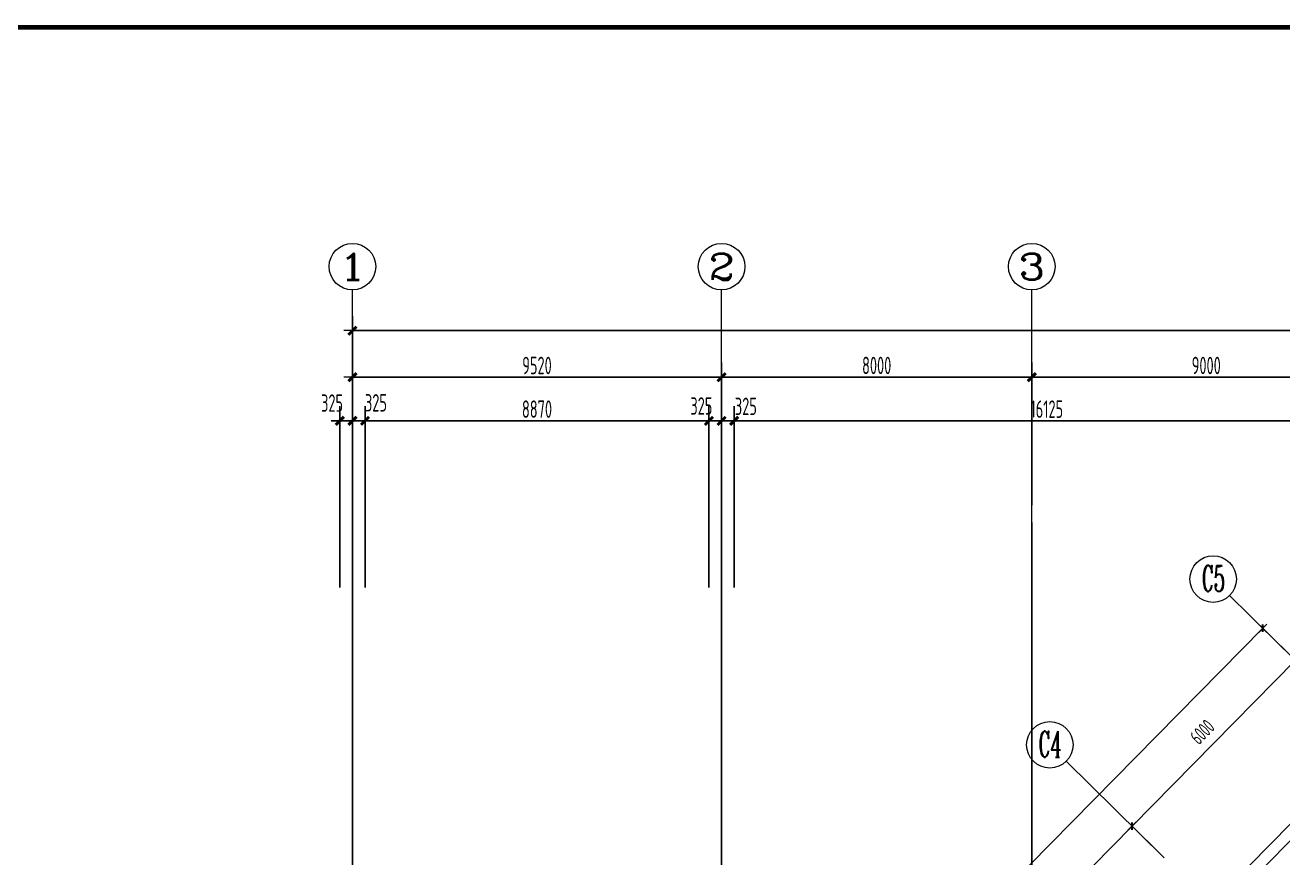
# Model space of a CAD drawing. Extents: x 1596194 to 1987057, y -212608 to 63160.
# Drawn here: x 1635070 to 1667505, y 41692 to 63160 of the extents above; entities that cross this region are included whole.
import ezdxf
from ezdxf.enums import TextEntityAlignment as Align

# ---------------------------------------------------------------- set-up
doc = ezdxf.new("R2010")
doc.units = 0
doc.header["$LTSCALE"] = 100
doc.header["$MEASUREMENT"] = 0
doc.layers.get('0').update_dxf_attribs({"linetype": 'CONTINUOUS'})
doc.layers.get('DEFPOINTS').update_dxf_attribs({"linetype": 'CONTINUOUS'})
doc.layers.add('AXIS', color=3, linetype='CONTINUOUS', lineweight=9)
for name, color, linetype in [('AXIS_TEXT', 7, 'CONTINUOUS'), ('DOTE', 251, 'CONTINUOUS'), ('PUB_DIM', 3, 'CONTINUOUS'), ('WALL', 2, 'CONTINUOUS')]:
    doc.layers.add(name, color=color, linetype=linetype)
doc.styles.add('_TCH_AXIS', font='COMPLEX.shx', dxfattribs={"width": 0.55})
doc.styles.add('COMPLEX', font='COMPLEX.shx')
doc.styles.add('DIM_FONT', font='SYSZ.shx', dxfattribs={"width": 0.7, "bigfont": 'SYFS.shx'})
doc.dimstyles.new('DIMN-200', dxfattribs={"dimtxt": 300, "dimasz": 1, "dimexe": 250, "dimexo": 0, "dimgap": 150, "dimtad": 1, "dimdec": 0, "dimdsep": 46, "dimtxsty": 'DIM_FONT', "dimblk": '_DIMX', "dimcen": 2.5, "dimclrd": 3, "dimclre": 3, "dimclrt": 7, "dimadec": 0, "dimazin": 0, "dimtfac": 1, "dimtdec": 0, "dimtix": 1, "dimtmove": 2, "dimatfit": 3, "dimldrblk": '_DIMX', "dimfxl": 0, "dimtolj": 1, "dimtzin": 0, "dimarcsym": 0})
doc.dimstyles.new('DIMN150', dxfattribs={"dimscale": 1.5, "dimtxt": 300, "dimasz": 1, "dimexe": 250, "dimexo": 300, "dimgap": 30, "dimtad": 1, "dimdec": 0, "dimzin": 0, "dimdsep": 46, "dimtxsty": 'DIM_FONT', "dimblk": 'ARCHTICK', "dimcen": 0.09, "dimclrt": 7, "dimazin": 2, "dimtfac": 1, "dimtdec": 0, "dimtix": 1, "dimtmove": 2, "dimatfit": 3, "dimldrblk": 'DOT', "dimfxl": 0, "dimtolj": 1, "dimtzin": 0, "dimarcsym": 0})

# ---------------------------------------------------------------- blocks, each defined once
blk = doc.blocks.new('_archtick')
blk.add_line((-150, 0), (150, 0))
at = {"const_width": 50}
blk.add_lwpolyline([(-70, -70), (70, 70)], dxfattribs=at)
blk = doc.blocks.new('*D330')
at = {"layer": 'DEFPOINTS', "color": 0}
for p in [(1670663, 42530), (1671417, 41786), (1667182, 38997)]:
    blk.add_point(p, dxfattribs=at)
at = {"layer": 'PUB_DIM', "color": 0, "lineweight": -2}
for p, q in [((1670983, 42214), (1671684, 41523)), ((1667936, 38253), (1671417, 41786)), ((1667502, 38681), (1668203, 37990))]:
    blk.add_line(p, q, dxfattribs=at)
at = {"layer": 'PUB_DIM', "color": 0, "lineweight": -2, "xscale": 1.5, "yscale": 1.5, "zscale": 1.5}
for p, rotation in [((1671417, 41786), 45.42128490432877), ((1667936, 38253), 225.4212849043288)]:
    blk.add_blockref('_archtick', p, dxfattribs=dict(at, rotation=rotation))
at = {"layer": 'PUB_DIM', "color": 7, "insert": (1669461, 40232), "char_height": 450, "attachment_point": 5, "rotation": 45.4213, "style": 'DIM_FONT'}
blk.add_mtext('\\A1;4960', dxfattribs=at)
blk = doc.blocks.new('_Dot')
at = {"color": 0, "linetype": 'ByBlock', "lineweight": -2}
blk.add_line((-0.5, 0), (-1, 0), dxfattribs=at)
at = {"color": 0, "linetype": 'ByBlock', "const_width": 0.5}
blk.add_lwpolyline([(-0.25, 0, 1), (0.25, 0, 1)], format="xyb", close=True, dxfattribs=at)
blk = doc.blocks.new('*D702')
at = {"layer": 'DEFPOINTS', "color": 0}
for p in [(1669480, 52958), (1653355, 48209), (1669480, 48209)]:
    blk.add_point(p, dxfattribs=at)
at = {"layer": 'PUB_DIM', "color": 0, "lineweight": -2}
for p, q in [((1653355, 48659), (1653355, 53333)), ((1669480, 48659), (1669480, 53333)), ((1653355, 52958), (1669480, 52958))]:
    blk.add_line(p, q, dxfattribs=at)
at = {"layer": 'PUB_DIM', "color": 0, "lineweight": -2, "xscale": 1.5, "yscale": 1.5, "zscale": 1.5, "rotation": 180}
blk.add_blockref('_archtick', (1653355, 52958), dxfattribs=at)
at = {"layer": 'PUB_DIM', "color": 0, "lineweight": -2, "xscale": 1.5, "yscale": 1.5, "zscale": 1.5}
blk.add_blockref('_archtick', (1669480, 52958), dxfattribs=at)
at = {"layer": 'PUB_DIM', "color": 7, "insert": (1661418, 53260), "char_height": 450, "attachment_point": 5, "style": 'DIM_FONT'}
blk.add_mtext('\\A1;16125', dxfattribs=at)
blk = doc.blocks.new('*D703')
at = {"layer": 'DEFPOINTS', "color": 0}
for p in [(1653355, 52958), (1653030, 48209), (1653355, 48209)]:
    blk.add_point(p, dxfattribs=at)
at = {"layer": 'PUB_DIM', "color": 0, "lineweight": -2}
for p, q in [((1653030, 48659), (1653030, 53333)), ((1653355, 48659), (1653355, 53333)), ((1653030, 52958), (1653355, 52958))]:
    blk.add_line(p, q, dxfattribs=at)
at = {"layer": 'PUB_DIM', "color": 0, "lineweight": -2, "xscale": 1.5, "yscale": 1.5, "zscale": 1.5, "rotation": 180}
blk.add_blockref('_archtick', (1653030, 52958), dxfattribs=at)
at = {"layer": 'PUB_DIM', "color": 0, "lineweight": -2, "xscale": 1.5, "yscale": 1.5, "zscale": 1.5}
blk.add_blockref('_archtick', (1653355, 52958), dxfattribs=at)
at = {"layer": 'PUB_DIM', "color": 7, "insert": (1653657, 53331), "char_height": 450, "attachment_point": 5, "style": 'DIM_FONT'}
blk.add_mtext('\\A1;325', dxfattribs=at)
blk = doc.blocks.new('*D704')
at = {"layer": 'DEFPOINTS', "color": 0}
for p in [(1653030, 52958), (1652705, 48209), (1653030, 48209)]:
    blk.add_point(p, dxfattribs=at)
at = {"layer": 'PUB_DIM', "color": 0, "lineweight": -2}
for p, q in [((1652705, 48659), (1652705, 53333)), ((1653030, 48659), (1653030, 53333)), ((1652705, 52958), (1653030, 52958))]:
    blk.add_line(p, q, dxfattribs=at)
at = {"layer": 'PUB_DIM', "color": 0, "lineweight": -2, "xscale": 1.5, "yscale": 1.5, "zscale": 1.5, "rotation": 180}
blk.add_blockref('_archtick', (1652705, 52958), dxfattribs=at)
at = {"layer": 'PUB_DIM', "color": 0, "lineweight": -2, "xscale": 1.5, "yscale": 1.5, "zscale": 1.5}
blk.add_blockref('_archtick', (1653030, 52958), dxfattribs=at)
at = {"layer": 'PUB_DIM', "color": 7, "insert": (1652509, 53341), "char_height": 450, "attachment_point": 5, "style": 'DIM_FONT'}
blk.add_mtext('\\A1;325', dxfattribs=at)
blk = doc.blocks.new('*D705')
at = {"layer": 'DEFPOINTS', "color": 0}
for p in [(1652705, 52958), (1643835, 48209), (1652705, 48209)]:
    blk.add_point(p, dxfattribs=at)
at = {"layer": 'PUB_DIM', "color": 0, "lineweight": -2}
for p, q in [((1643835, 48659), (1643835, 53333)), ((1652705, 48659), (1652705, 53333)), ((1643835, 52958), (1652705, 52958))]:
    blk.add_line(p, q, dxfattribs=at)
at = {"layer": 'PUB_DIM', "color": 0, "lineweight": -2, "xscale": 1.5, "yscale": 1.5, "zscale": 1.5, "rotation": 180}
blk.add_blockref('_archtick', (1643835, 52958), dxfattribs=at)
at = {"layer": 'PUB_DIM', "color": 0, "lineweight": -2, "xscale": 1.5, "yscale": 1.5, "zscale": 1.5}
blk.add_blockref('_archtick', (1652705, 52958), dxfattribs=at)
at = {"layer": 'PUB_DIM', "color": 7, "insert": (1648270, 53260), "char_height": 450, "attachment_point": 5, "style": 'DIM_FONT'}
blk.add_mtext('\\A1;8870', dxfattribs=at)
blk = doc.blocks.new('*D706')
at = {"layer": 'DEFPOINTS', "color": 0}
for p in [(1643835, 52958), (1643510, 48209), (1643835, 48209)]:
    blk.add_point(p, dxfattribs=at)
at = {"layer": 'PUB_DIM', "color": 0, "lineweight": -2}
for p, q in [((1643510, 48659), (1643510, 53333)), ((1643835, 48659), (1643835, 53333)), ((1643510, 52958), (1643835, 52958))]:
    blk.add_line(p, q, dxfattribs=at)
at = {"layer": 'PUB_DIM', "color": 0, "lineweight": -2, "xscale": 1.5, "yscale": 1.5, "zscale": 1.5, "rotation": 180}
blk.add_blockref('_archtick', (1643510, 52958), dxfattribs=at)
at = {"layer": 'PUB_DIM', "color": 0, "lineweight": -2, "xscale": 1.5, "yscale": 1.5, "zscale": 1.5}
blk.add_blockref('_archtick', (1643835, 52958), dxfattribs=at)
at = {"layer": 'PUB_DIM', "color": 7, "insert": (1644117, 53423), "char_height": 450, "attachment_point": 5, "style": 'DIM_FONT'}
blk.add_mtext('\\A1;325', dxfattribs=at)
blk = doc.blocks.new('*D707')
at = {"layer": 'DEFPOINTS', "color": 0}
for p in [(1643510, 52958), (1643185, 48209), (1643510, 48209)]:
    blk.add_point(p, dxfattribs=at)
at = {"layer": 'PUB_DIM', "color": 0, "lineweight": -2}
for p, q in [((1643185, 48659), (1643185, 53333)), ((1643510, 48659), (1643510, 53333)), ((1643185, 52958), (1643510, 52958))]:
    blk.add_line(p, q, dxfattribs=at)
at = {"layer": 'PUB_DIM', "color": 0, "lineweight": -2, "xscale": 1.5, "yscale": 1.5, "zscale": 1.5, "rotation": 180}
blk.add_blockref('_archtick', (1643185, 52958), dxfattribs=at)
at = {"layer": 'PUB_DIM', "color": 0, "lineweight": -2, "xscale": 1.5, "yscale": 1.5, "zscale": 1.5}
blk.add_blockref('_archtick', (1643510, 52958), dxfattribs=at)
at = {"layer": 'PUB_DIM', "color": 7, "insert": (1642985, 53416), "char_height": 450, "attachment_point": 5, "style": 'DIM_FONT'}
blk.add_mtext('\\A1;325', dxfattribs=at)
blk = doc.blocks.new('_AXISO')
blk.add_circle((0, 0), 0.5)
at = {"layer": 'AXIS_TEXT', "style": 'COMPLEX', "width": 1.041667}
blk.add_attdef('A', text='', height=0.56, dxfattribs=at).set_placement((-0.25, -0.28), (0.25, -0.28), align=Align.FIT)
blk = doc.blocks.new('*D1382')
at = {"layer": 'AXIS', "color": 0, "lineweight": -2}
for p, q in [((1643510, 50784), (1643510, 54459)), ((1653030, 50784), (1653030, 54459)), ((1643510, 54084), (1653030, 54084))]:
    blk.add_line(p, q, dxfattribs=at)
at = {"layer": 'DEFPOINTS', "color": 0}
for p in [(1653030, 54084), (1643510, 50334), (1653030, 50334)]:
    blk.add_point(p, dxfattribs=at)
at = {"layer": 'AXIS', "color": 0, "lineweight": -2, "xscale": 1.5, "yscale": 1.5, "zscale": 1.5, "rotation": 180}
blk.add_blockref('_archtick', (1643510, 54084), dxfattribs=at)
at = {"layer": 'AXIS', "color": 0, "lineweight": -2, "xscale": 1.5, "yscale": 1.5, "zscale": 1.5}
blk.add_blockref('_archtick', (1653030, 54084), dxfattribs=at)
at = {"layer": 'AXIS', "color": 7, "insert": (1648270, 54386), "char_height": 450, "attachment_point": 5, "style": 'DIM_FONT'}
blk.add_mtext('\\A1;9520', dxfattribs=at)
blk = doc.blocks.new('*D1383')
at = {"layer": 'AXIS', "color": 0, "lineweight": -2}
for p, q in [((1653030, 50784), (1653030, 54459)), ((1661030, 50784), (1661030, 54459)), ((1653030, 54084), (1661030, 54084))]:
    blk.add_line(p, q, dxfattribs=at)
at = {"layer": 'DEFPOINTS', "color": 0}
for p in [(1661030, 54084), (1653030, 50334), (1661030, 50334)]:
    blk.add_point(p, dxfattribs=at)
at = {"layer": 'AXIS', "color": 0, "lineweight": -2, "xscale": 1.5, "yscale": 1.5, "zscale": 1.5, "rotation": 180}
blk.add_blockref('_archtick', (1653030, 54084), dxfattribs=at)
at = {"layer": 'AXIS', "color": 0, "lineweight": -2, "xscale": 1.5, "yscale": 1.5, "zscale": 1.5}
blk.add_blockref('_archtick', (1661030, 54084), dxfattribs=at)
at = {"layer": 'AXIS', "color": 7, "insert": (1657030, 54386), "char_height": 450, "attachment_point": 5, "style": 'DIM_FONT'}
blk.add_mtext('\\A1;8000', dxfattribs=at)
blk = doc.blocks.new('*D1384')
at = {"layer": 'AXIS', "color": 0, "lineweight": -2}
for p, q in [((1661030, 50784), (1661030, 54459)), ((1670030, 50784), (1670030, 54459)), ((1661030, 54084), (1670030, 54084))]:
    blk.add_line(p, q, dxfattribs=at)
at = {"layer": 'DEFPOINTS', "color": 0}
for p in [(1670030, 54084), (1661030, 50334), (1670030, 50334)]:
    blk.add_point(p, dxfattribs=at)
at = {"layer": 'AXIS', "color": 0, "lineweight": -2, "xscale": 1.5, "yscale": 1.5, "zscale": 1.5, "rotation": 180}
blk.add_blockref('_archtick', (1661030, 54084), dxfattribs=at)
at = {"layer": 'AXIS', "color": 0, "lineweight": -2, "xscale": 1.5, "yscale": 1.5, "zscale": 1.5}
blk.add_blockref('_archtick', (1670030, 54084), dxfattribs=at)
at = {"layer": 'AXIS', "color": 7, "insert": (1665530, 54386), "char_height": 450, "attachment_point": 5, "style": 'DIM_FONT'}
blk.add_mtext('\\A1;9000', dxfattribs=at)
blk = doc.blocks.new('*D1400')
at = {"layer": 'AXIS', "color": 0, "lineweight": -2}
for p, q in [((1643510, 50784), (1643510, 55659)), ((1792430, 50784), (1792430, 55659)), ((1643510, 55284), (1792430, 55284))]:
    blk.add_line(p, q, dxfattribs=at)
at = {"layer": 'DEFPOINTS', "color": 0}
for p in [(1792430, 55284), (1643510, 50334), (1792430, 50334)]:
    blk.add_point(p, dxfattribs=at)
at = {"layer": 'AXIS', "color": 0, "lineweight": -2, "xscale": 1.5, "yscale": 1.5, "zscale": 1.5, "rotation": 180}
blk.add_blockref('_archtick', (1643510, 55284), dxfattribs=at)
at = {"layer": 'AXIS', "color": 0, "lineweight": -2, "xscale": 1.5, "yscale": 1.5, "zscale": 1.5}
blk.add_blockref('_archtick', (1792430, 55284), dxfattribs=at)
at = {"layer": 'AXIS', "color": 7, "insert": (1717970, 55586), "char_height": 450, "attachment_point": 5, "style": 'DIM_FONT'}
blk.add_mtext('\\A1;148920', dxfattribs=at)
blk = doc.blocks.new('_DIMX')
blk.add_line((-150, 0), (150, 0))
at = {"const_width": 50}
blk.add_lwpolyline([(-70, -70), (70, 70)], dxfattribs=at)
blk = doc.blocks.new('*D20')
at = {"layer": 'AXIS', "color": 3, "lineweight": -2}
for p, q in [((1667826, 46783), (1663616, 42511)), ((1668658, 45966), (1667720, 46889)), ((1664446, 41692), (1663509, 42616))]:
    blk.add_line(p, q, dxfattribs=at)
at = {"layer": 'DEFPOINTS', "color": 0}
for p in [(1668658, 45966), (1663616, 42510), (1664446, 41692)]:
    blk.add_point(p, dxfattribs=at)
at = {"layer": 'AXIS', "color": 3, "lineweight": -2}
for p, rotation in [((1667827, 46784), 45.42128490417022), ((1663616, 42510), 225.4212849041702)]:
    blk.add_blockref('_DIMX', p, dxfattribs=dict(at, rotation=rotation))
at = {"layer": 'AXIS', "color": 7, "insert": (1665426, 44938), "char_height": 375, "attachment_point": 5, "rotation": 45.4213, "style": 'DIM_FONT'}
blk.add_mtext('\\A1;6000', dxfattribs=at)
blk = doc.blocks.new('*D19')
at = {"layer": 'AXIS', "color": 3, "lineweight": -2}
for p, q in [((1668658, 45966), (1666881, 47717)), ((1666987, 47611), (1648039, 28382)), ((1649708, 26735), (1647931, 28487))]:
    blk.add_line(p, q, dxfattribs=at)
at = {"layer": 'DEFPOINTS', "color": 0}
for p in [(1668658, 45966), (1648038, 28381), (1649708, 26735)]:
    blk.add_point(p, dxfattribs=at)
at = {"layer": 'AXIS', "color": 3, "lineweight": -2}
for p, rotation in [((1666987, 47611), 45.42128490416862), ((1648038, 28381), 225.4212849041686)]:
    blk.add_blockref('_DIMX', p, dxfattribs=dict(at, rotation=rotation))
at = {"layer": 'AXIS', "color": 7, "insert": (1657218, 38287), "char_height": 375, "attachment_point": 5, "rotation": 45.4213, "style": 'DIM_FONT'}
blk.add_mtext('\\A1;26998', dxfattribs=at)
blk = doc.blocks.new('*D18')
at = {"layer": 'AXIS', "color": 3, "lineweight": -2}
for p, q in [((1663615, 42510), (1660037, 38878)), ((1664446, 41692), (1663509, 42616)), ((1660867, 38059), (1659929, 38983))]:
    blk.add_line(p, q, dxfattribs=at)
at = {"layer": 'DEFPOINTS', "color": 0}
for p in [(1664446, 41692), (1660036, 38878), (1660867, 38059)]:
    blk.add_point(p, dxfattribs=at)
at = {"layer": 'AXIS', "color": 3, "lineweight": -2}
for p, rotation in [((1663616, 42510), 45.42128490416685), ((1660036, 38878), 225.4212849041669)]:
    blk.add_blockref('_DIMX', p, dxfattribs=dict(at, rotation=rotation))
at = {"layer": 'AXIS', "color": 7, "insert": (1661531, 40985), "char_height": 375, "attachment_point": 5, "rotation": 45.4213, "style": 'DIM_FONT'}
blk.add_mtext('\\A1;5100', dxfattribs=at)

msp = doc.modelspace()

# ---------------------------------------------------------------- linework, layer by layer
at = {"color": 50, "linetype": 'Continuous', "const_width": 120}
msp.add_lwpolyline([(1814653.98, -58400.234), (1596253.98, -58400.234), (1596253.98, 63099.766), (1814653.98, 63099.766)], close=True, dxfattribs=at)
at = {"layer": 'AXIS'}
for p, q in [((1643510.206, 50334.236), (1643510.206, 56334.236)), ((1653030.206, 50334.236), (1653030.206, 56334.236)), ((1661030.206, 50334.236), (1661030.206, 56334.236)), ((1668657.657, 45965.563), (1666132.319, 48454.035)), ((1664446.326, 41691.842), (1661920.988, 44180.314))]:
    msp.add_line(p, q, dxfattribs=at)
for centre in [(1665708.055, 48878.299), (1661496.724, 44604.578)]:
    msp.add_circle(centre, 600, dxfattribs=at)
at = {"layer": 'DOTE'}
for p, q in [((1677813.148, 52407.236), (1642155.981, 16221.814)), ((1643510.206, 50334.236), (1643510.206, -36126.938)), ((1653030.206, 50334.236), (1653030.206, -36126.938)), ((1661030.206, 50334.236), (1661030.206, -36126.938))]:
    msp.add_line(p, q, dxfattribs=at)
at = {"layer": 'WALL'}
for p, q in [((1665867.78, 40712.318), (1670079.111, 44986.039)), ((1666081.466, 40501.751), (1670082.23, 44561.786))]:
    msp.add_line(p, q, dxfattribs=at)

# ---------------------------------------------------------------- block references
at = {"layer": 'AXIS'}
ref = msp.add_blockref('_AXISO', (1643510.206, 56934.236), dxfattribs=dict(at, xscale=1200, yscale=1200, zscale=1200))
ref.add_attrib('A', '1', dxfattribs={"layer": 'AXIS_TEXT', "height": 678.823, "style": '_TCH_AXIS', "width": 2.333333}).set_placement((1643170.795, 56594.825), (1643849.617, 56594.825), align=Align.FIT)
ref = msp.add_blockref('_AXISO', (1653030.206, 56934.236), dxfattribs=dict(at, xscale=1200, yscale=1200, zscale=1200))
ref.add_attrib('A', '2', dxfattribs={"layer": 'AXIS_TEXT', "height": 678.823, "style": '_TCH_AXIS', "width": 1.5}).set_placement((1652690.795, 56594.825), (1653369.617, 56594.825), align=Align.FIT)
ref = msp.add_blockref('_AXISO', (1661030.206, 56934.236), dxfattribs=dict(at, xscale=1200, yscale=1200, zscale=1200))
ref.add_attrib('A', '3', dxfattribs={"layer": 'AXIS_TEXT', "height": 678.823, "style": '_TCH_AXIS', "width": 1.5}).set_placement((1660690.795, 56594.825), (1661369.617, 56594.825), align=Align.FIT)

# ---------------------------------------------------------------- texts
at = {"layer": 'AXIS', "style": 'COMPLEX', "width": 1.339286}
for tag, p, p2 in [('C5', (1665413.104, 48560.203), (1666013.104, 48560.203)), ('C4', (1661201.773, 44286.482), (1661801.773, 44286.482))]:
    msp.add_attdef(tag, text='2', height=672, dxfattribs=at).set_placement(p, p2, align=Align.FIT)

# ---------------------------------------------------------------- dimensions: what is measured, and where the dimension line sits
at = {"layer": 'AXIS'}
for p1, p2, distance, picture, middle in [((1643510.206, 50334.236), (1792430.206, 50334.236), 4950, '*D1400', (1717970.206, 55586.379)), ((1643510.206, 50334.236), (1653030.206, 50334.236), 3750, '*D1382', (1648270.206, 54386.379)), ((1653030.206, 50334.236), (1661030.206, 50334.236), 3750, '*D1383', (1657030.206, 54386.379)), ((1661030.206, 50334.236), (1670030.206, 50334.236), 3750, '*D1384', (1665530.206, 54386.379))]:
    dim = msp.add_aligned_dim(p1=p1, p2=p2, distance=distance, dimstyle='DIMN150', dxfattribs=at)
    dim.commit()
    dim.dimension.update_dxf_attribs({"geometry": picture, "text_midpoint": middle})
for p1, p2, distance, picture, middle in [((1668657.657, 45965.563), (1649708.246, 26735.42), -2344.88, '*D19', (1657217.634, 38287.118)), ((1668657.657, 45965.563), (1664446.326, 41691.842), -1166.05, '*D20', (1665426.339, 44937.922)), ((1664446.326, 41691.842), (1660866.695, 38059.179), -1166.05, '*D18', (1661530.858, 40984.73))]:
    dim = msp.add_aligned_dim(p1=p1, p2=p2, distance=distance, dimstyle='DIMN-200', override={"dimtxt": 375, "dimexe": 150, "dimgap": 200, "dimzin": 0, "dimblk1": '_DIMX', "dimblk2": '_DIMX', "dimsah": 1, "dimcen": 200, "dimclrt": 7}, dxfattribs=at)
    dim.commit()
    dim.dimension.update_dxf_attribs({"geometry": picture, "text_midpoint": middle})
at = {"layer": 'PUB_DIM'}
for base, p1, p2, picture, middle in [((1643510.206, 52958.157), (1643185.206, 48208.651), (1643510.206, 48208.651), '*D707', (1642984.548, 53415.898)), ((1643835.206, 52958.157), (1643510.206, 48208.651), (1643835.206, 48208.651), '*D706', (1644116.993, 53423.296)), ((1653030.206, 52958.157), (1652705.206, 48208.651), (1653030.206, 48208.651), '*D704', (1652508.59, 53341.02)), ((1653355.206, 52958.157), (1653030.206, 48208.651), (1653355.206, 48208.651), '*D703', (1653656.765, 53330.541))]:
    dim = msp.add_linear_dim(base=base, p1=p1, p2=p2, angle=0, dimstyle='DIMN150', dxfattribs=at)
    dim.commit()
    dim.dimension.update_dxf_attribs({"geometry": picture, "text_midpoint": middle, "dimtype": 129})
for p1, p2, distance, picture, middle in [((1643835.206, 48208.651), (1652705.206, 48208.651), 4749.506, '*D705', (1648270.206, 53260.3)), ((1653355.206, 48208.651), (1669480.206, 48208.651), 4749.506, '*D702', (1661417.706, 53260.3)), ((1667181.507, 38996.59), (1670662.874, 42529.533), -1059.132, '*D330', (1669461.384, 40231.74))]:
    dim = msp.add_aligned_dim(p1=p1, p2=p2, distance=distance, dimstyle='DIMN150', dxfattribs=at)
    dim.commit()
    dim.dimension.update_dxf_attribs({"geometry": picture, "text_midpoint": middle})

doc.saveas('drawing.dxf')
